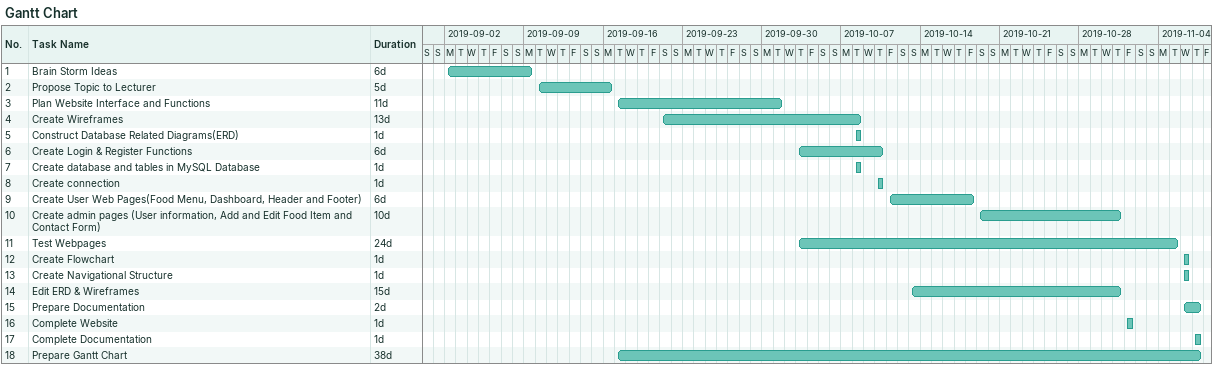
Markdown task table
Gantt Chart

| ID | Task | Duration | Start | Finish |
|---|---|---|---|---|
| 1 | Brain Storm Ideas | 6d | 2019-09-02 | 2019-09-09 |
| 2 | Propose Topic to Lecturer | 5d | 2019-09-10 | 2019-09-16 |
| 3 | Plan Website Interface and Functions | 11d | 2019-09-17 | 2019-10-01 |
| 4 | Create Wireframes | 13d | 2019-09-21 | 2019-10-08 |
| 5 | Construct Database Related Diagrams(ERD) | 1d | 2019-10-08 | 2019-10-08 |
| 6 | Create Login & Register Functions | 6d | 2019-10-03 | 2019-10-10 |
| 7 | Create database and tables in MySQL Database | 1d | 2019-10-08 | 2019-10-08 |
| 8 | Create connection | 1d | 2019-10-10 | 2019-10-10 |
| 9 | Create User Web Pages(Food Menu, Dashboard, Header and Footer) | 6d | 2019-10-11 | 2019-10-18 |
| 10 | Create admin pages (User information, Add and Edit Food Item and Contact Form) | 10d | 2019-10-19 | 2019-10-31 |
| 11 | Test Webpages | 24d | 2019-10-03 | 2019-11-05 |
| 12 | Create Flowchart | 1d | 2019-11-06 | 2019-11-06 |
| 13 | Create Navigational Structure | 1d | 2019-11-06 | 2019-11-06 |
| 14 | Edit ERD & Wireframes | 15d | 2019-10-13 | 2019-10-31 |
| 15 | Prepare Documentation | 2d | 2019-11-06 | 2019-11-07 |
| 16 | Complete Website | 1d | 2019-11-01 | 2019-11-01 |
| 17 | Complete Documentation | 1d | 2019-11-07 | 2019-11-07 |
| 18 | Prepare Gantt Chart | 38d | 2019-09-17 | 2019-11-07 |
